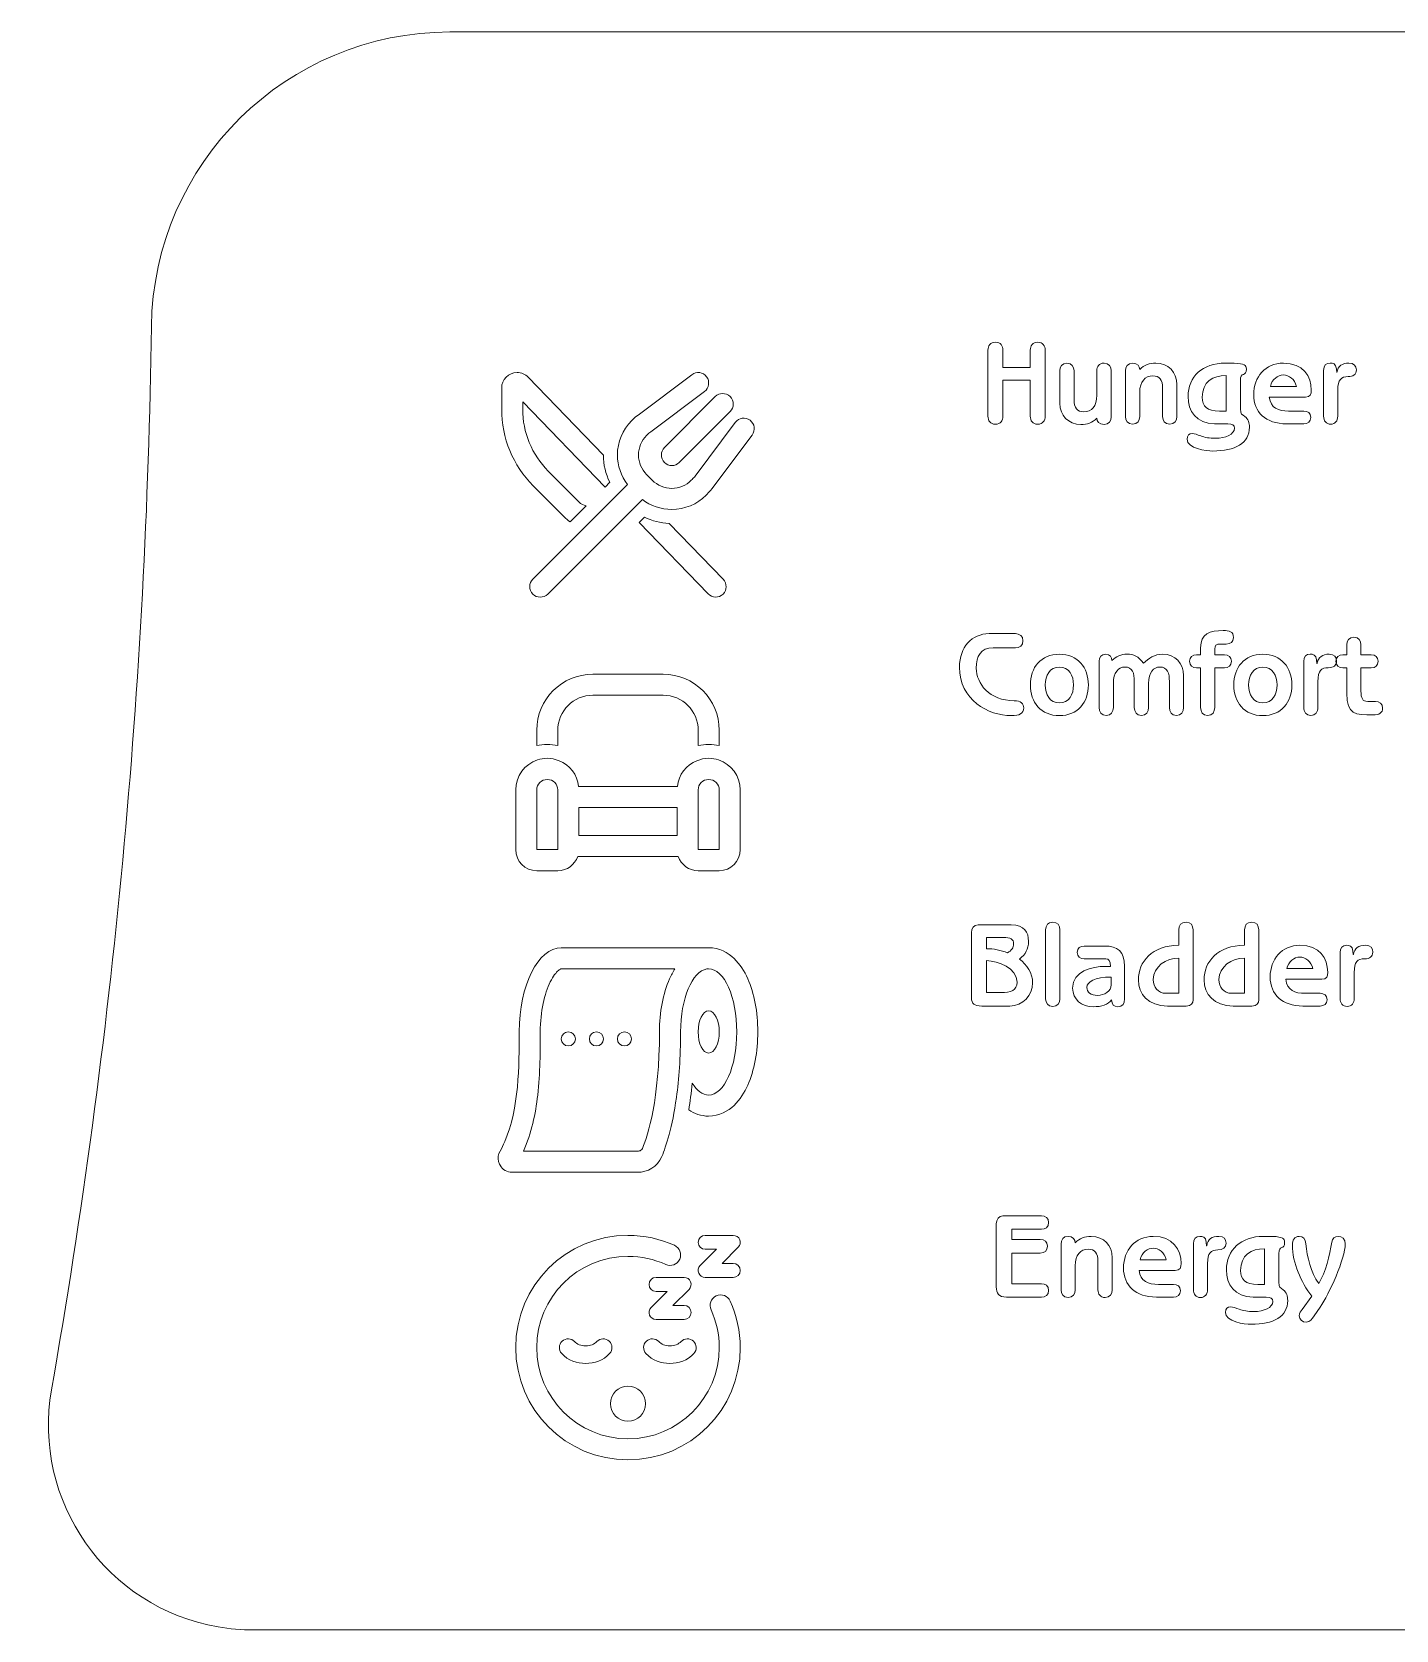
# Model space of a CAD drawing. Header units: millimetres. Extents: x 809 to 1110, y -215 to -60.
# Drawn here: x 809 to 941.9, y -215.5 to -59.7 of the extents above; entities that cross this region are included whole.
import ezdxf

# ---------------------------------------------------------------- set-up
doc = ezdxf.new("R2010")
doc.units = ezdxf.units.MM
doc.header["$MEASUREMENT"] = 0
doc.layers.add('Layer 1', color=7, linetype='Continuous', lineweight=0)

# ---------------------------------------------------------------- blocks, each defined once
blk = doc.blocks.new('Block_1')
at = {"layer": 'Layer 1', "color": 7, "lineweight": 9}
for points, knots in [([(922.85, -121.71), (922.85, -121.71), (922.46, -121.71), (922.46, -121.71), (922.08, -121.71), (921.78, -121.51), (921.78, -121.08), (921.78, -120.66), (922.08, -120.46), (922.46, -120.46), (922.46, -120.46), (922.85, -120.46), (922.85, -120.46), (922.85, -120.46), (922.85, -119.76), (922.85, -119.76), (922.85, -118.37), (923.76, -118.09), (925.06, -118.09), (925.62, -118.09), (926.06, -118.18), (926.06, -118.75), (926.06, -119.2), (925.75, -119.4), (925.36, -119.4), (925.36, -119.4), (924.8, -119.4), (924.8, -119.4), (924.36, -119.4), (924.23, -119.54), (924.23, -119.88), (924.23, -119.88), (924.23, -120.46), (924.23, -120.46), (924.23, -120.46), (925.18, -120.46), (925.18, -120.46), (925.55, -120.46), (925.85, -120.66), (925.85, -121.08), (925.85, -121.51), (925.55, -121.71), (925.18, -121.71), (925.18, -121.71), (924.23, -121.71), (924.23, -121.71), (924.23, -121.71), (924.23, -125.6), (924.23, -125.6), (924.23, -126.01), (924.01, -126.35), (923.54, -126.35), (923.07, -126.35), (922.85, -126.01), (922.85, -125.6), (922.85, -125.6), (922.85, -121.71), (922.85, -121.71)], [0, 0, 0, 0, 1, 1, 1, 2, 2, 2, 3, 3, 3, 4, 4, 4, 5, 5, 5, 6, 6, 6, 7, 7, 7, 8, 8, 8, 9, 9, 9, 10, 10, 10, 11, 11, 11, 12, 12, 12, 13, 13, 13, 14, 14, 14, 15, 15, 15, 16, 16, 16, 17, 17, 17, 18, 18, 18, 19, 19, 19, 19]), ([(902.65, -119.77), (901.41, -119.77), (900.99, -120.57), (900.99, -121.75), (900.99, -123.23), (902.26, -124.93), (904.69, -124.93), (905.35, -124.93), (905.62, -125.23), (905.62, -125.62), (905.62, -126.17), (905.2, -126.38), (904.4, -126.38), (902.15, -126.38), (899.35, -124.86), (899.35, -121.66), (899.35, -119.68), (900.58, -118.39), (902.24, -118.39), (902.24, -118.39), (904.8, -118.39), (904.8, -118.39), (905.21, -118.39), (905.54, -118.61), (905.54, -119.08), (905.54, -119.55), (905.21, -119.77), (904.8, -119.77), (904.8, -119.77), (902.65, -119.77), (902.65, -119.77)], [0, 0, 0, 0, 1, 1, 1, 2, 2, 2, 3, 3, 3, 4, 4, 4, 5, 5, 5, 6, 6, 6, 7, 7, 7, 8, 8, 8, 9, 9, 9, 10, 10, 10, 10]), ([(938.48, -121.71), (938.48, -121.71), (938.48, -123.99), (938.48, -123.99), (938.48, -124.68), (938.62, -125), (939.15, -125), (939.15, -125), (939.89, -125), (939.89, -125), (940.28, -125), (940.59, -125.21), (940.59, -125.65), (940.59, -126.1), (940.28, -126.31), (939.66, -126.31), (937.91, -126.31), (937.1, -126.31), (937.1, -124.19), (937.1, -124.19), (937.1, -121.71), (937.1, -121.71), (937.1, -121.71), (936.71, -121.71), (936.71, -121.71), (936.33, -121.71), (936.03, -121.51), (936.03, -121.08), (936.03, -120.66), (936.33, -120.46), (936.71, -120.46), (936.71, -120.46), (937.1, -120.46), (937.1, -120.46), (937.1, -120.46), (937.1, -119.48), (937.1, -119.48), (937.1, -119.07), (937.32, -118.74), (937.79, -118.74), (938.26, -118.74), (938.48, -119.07), (938.48, -119.48), (938.48, -119.48), (938.48, -120.46), (938.48, -120.46), (938.48, -120.46), (939.49, -120.46), (939.49, -120.46), (939.86, -120.46), (940.16, -120.66), (940.16, -121.08), (940.16, -121.51), (939.86, -121.71), (939.49, -121.71), (939.49, -121.71), (938.48, -121.71), (938.48, -121.71)], [0, 0, 0, 0, 1, 1, 1, 2, 2, 2, 3, 3, 3, 4, 4, 4, 5, 5, 5, 6, 6, 6, 7, 7, 7, 8, 8, 8, 9, 9, 9, 10, 10, 10, 11, 11, 11, 12, 12, 12, 13, 13, 13, 14, 14, 14, 15, 15, 15, 16, 16, 16, 17, 17, 17, 18, 18, 18, 19, 19, 19, 19]), ([(909.09, -126.38), (907.29, -126.38), (906.26, -125.07), (906.26, -123.39), (906.26, -121.71), (907.29, -120.39), (909.09, -120.39), (910.89, -120.39), (911.92, -121.71), (911.92, -123.39), (911.92, -125.07), (910.89, -126.38), (909.09, -126.38)], [0, 0, 0, 0, 1, 1, 1, 2, 2, 2, 3, 3, 3, 4, 4, 4, 4]), ([(912.97, -121.06), (912.97, -120.69), (913.17, -120.39), (913.59, -120.39), (914.02, -120.39), (914.21, -120.69), (914.21, -121.02), (914.62, -120.62), (915.11, -120.39), (915.68, -120.39), (916.34, -120.39), (916.76, -120.6), (917.29, -121.26), (917.78, -120.8), (918.38, -120.39), (919.14, -120.39), (920.38, -120.39), (921.19, -121.29), (921.19, -122.47), (921.19, -122.47), (921.19, -125.6), (921.19, -125.6), (921.19, -126.01), (920.97, -126.35), (920.5, -126.35), (920.03, -126.35), (919.81, -126.01), (919.81, -125.6), (919.81, -125.6), (919.81, -123.04), (919.81, -123.04), (919.81, -122.25), (919.65, -121.64), (918.88, -121.64), (918.27, -121.64), (917.77, -122.17), (917.77, -123.25), (917.77, -123.25), (917.77, -125.6), (917.77, -125.6), (917.77, -126.01), (917.55, -126.35), (917.08, -126.35), (916.61, -126.35), (916.39, -126.01), (916.39, -125.6), (916.39, -125.6), (916.39, -123.04), (916.39, -123.04), (916.39, -122.25), (916.23, -121.64), (915.46, -121.64), (914.85, -121.64), (914.35, -122.17), (914.35, -123.25), (914.35, -123.25), (914.35, -125.6), (914.35, -125.6), (914.35, -126.01), (914.13, -126.35), (913.66, -126.35), (913.19, -126.35), (912.97, -126.01), (912.97, -125.6), (912.97, -125.6), (912.97, -121.06), (912.97, -121.06)], [0, 0, 0, 0, 1, 1, 1, 2, 2, 2, 3, 3, 3, 4, 4, 4, 5, 5, 5, 6, 6, 6, 7, 7, 7, 8, 8, 8, 9, 9, 9, 10, 10, 10, 11, 11, 11, 12, 12, 12, 13, 13, 13, 14, 14, 14, 15, 15, 15, 16, 16, 16, 17, 17, 17, 18, 18, 18, 19, 19, 19, 20, 20, 20, 21, 21, 21, 22, 22, 22, 22]), ([(928.91, -126.38), (927.12, -126.38), (926.08, -125.07), (926.08, -123.39), (926.08, -121.71), (927.12, -120.39), (928.91, -120.39), (930.71, -120.39), (931.75, -121.71), (931.75, -123.39), (931.75, -125.07), (930.71, -126.38), (928.91, -126.38)], [0, 0, 0, 0, 1, 1, 1, 2, 2, 2, 3, 3, 3, 4, 4, 4, 4]), ([(932.91, -121.1), (932.91, -120.62), (933.14, -120.39), (933.54, -120.39), (933.8, -120.39), (934.12, -120.43), (934.16, -120.95), (934.16, -120.95), (934.19, -121.3), (934.19, -121.3), (934.19, -121.3), (934.21, -121.3), (934.21, -121.3), (934.3, -120.67), (934.74, -120.39), (935.38, -120.39), (935.89, -120.39), (936.1, -120.67), (936.1, -121.06), (936.1, -121.5), (935.8, -121.71), (935.3, -121.71), (934.62, -121.71), (934.29, -121.98), (934.29, -123.04), (934.29, -123.04), (934.29, -125.56), (934.29, -125.56), (934.29, -126.01), (934.04, -126.35), (933.6, -126.35), (933.16, -126.35), (932.91, -126.01), (932.91, -125.56), (932.91, -125.56), (932.91, -121.1), (932.91, -121.1)], [0, 0, 0, 0, 1, 1, 1, 2, 2, 2, 3, 3, 3, 4, 4, 4, 5, 5, 5, 6, 6, 6, 7, 7, 7, 8, 8, 8, 9, 9, 9, 10, 10, 10, 11, 11, 11, 12, 12, 12, 12]), ([(909.09, -121.64), (908.15, -121.64), (907.71, -122.47), (907.71, -123.39), (907.71, -124.31), (908.15, -125.14), (909.09, -125.14), (910.03, -125.14), (910.47, -124.31), (910.47, -123.39), (910.47, -122.47), (910.03, -121.64), (909.09, -121.64)], [0, 0, 0, 0, 1, 1, 1, 2, 2, 2, 3, 3, 3, 4, 4, 4, 4]), ([(928.91, -121.64), (927.97, -121.64), (927.53, -122.47), (927.53, -123.39), (927.53, -124.31), (927.97, -125.14), (928.91, -125.14), (929.86, -125.14), (930.3, -124.31), (930.3, -123.39), (930.3, -122.47), (929.86, -121.64), (928.91, -121.64)], [0, 0, 0, 0, 1, 1, 1, 2, 2, 2, 3, 3, 3, 4, 4, 4, 4])]:
    blk.add_open_spline(points, degree=3, knots=knots, dxfattribs=at)
blk = doc.blocks.new('Block_2')
at = {"layer": 'Layer 1', "color": 7, "lineweight": 9}
for points, knots in [([(906.25, -92.44), (906.25, -92.44), (906.25, -90.77), (906.25, -90.77), (906.25, -90.33), (906.48, -89.99), (906.98, -89.99), (907.47, -89.99), (907.7, -90.33), (907.7, -90.77), (907.7, -90.77), (907.7, -97.19), (907.7, -97.19), (907.7, -97.63), (907.47, -97.98), (906.98, -97.98), (906.48, -97.98), (906.25, -97.63), (906.25, -97.19), (906.25, -97.19), (906.25, -93.68), (906.25, -93.68), (906.25, -93.68), (903.58, -93.68), (903.58, -93.68), (903.58, -93.68), (903.58, -97.19), (903.58, -97.19), (903.58, -97.63), (903.35, -97.98), (902.86, -97.98), (902.36, -97.98), (902.13, -97.63), (902.13, -97.19), (902.13, -97.19), (902.13, -90.77), (902.13, -90.77), (902.13, -90.33), (902.36, -89.99), (902.86, -89.99), (903.35, -89.99), (903.58, -90.33), (903.58, -90.77), (903.58, -90.77), (903.58, -92.44), (903.58, -92.44), (903.58, -92.44), (906.25, -92.44), (906.25, -92.44)], [0, 0, 0, 0, 1, 1, 1, 2, 2, 2, 3, 3, 3, 4, 4, 4, 5, 5, 5, 6, 6, 6, 7, 7, 7, 8, 8, 8, 9, 9, 9, 10, 10, 10, 11, 11, 11, 12, 12, 12, 13, 13, 13, 14, 14, 14, 15, 15, 15, 16, 16, 16, 16]), ([(914.13, -97.26), (914.13, -97.68), (913.91, -98.01), (913.44, -98.01), (912.96, -98.01), (912.74, -97.68), (912.74, -97.39), (912.28, -97.83), (911.82, -98.01), (911.19, -98.01), (909.95, -98.01), (909.14, -97.11), (909.14, -95.94), (909.14, -95.94), (909.14, -92.77), (909.14, -92.77), (909.14, -92.36), (909.36, -92.02), (909.83, -92.02), (910.3, -92.02), (910.52, -92.36), (910.52, -92.77), (910.52, -92.77), (910.52, -95.57), (910.52, -95.57), (910.52, -96.38), (910.83, -96.77), (911.46, -96.77), (912.24, -96.77), (912.74, -96.23), (912.74, -95.16), (912.74, -95.16), (912.74, -92.77), (912.74, -92.77), (912.74, -92.36), (912.96, -92.02), (913.44, -92.02), (913.91, -92.02), (914.13, -92.36), (914.13, -92.77), (914.13, -92.77), (914.13, -97.26), (914.13, -97.26)], [0, 0, 0, 0, 1, 1, 1, 2, 2, 2, 3, 3, 3, 4, 4, 4, 5, 5, 5, 6, 6, 6, 7, 7, 7, 8, 8, 8, 9, 9, 9, 10, 10, 10, 11, 11, 11, 12, 12, 12, 13, 13, 13, 14, 14, 14, 14]), ([(915.54, -92.77), (915.54, -92.36), (915.76, -92.02), (916.23, -92.02), (916.71, -92.02), (916.92, -92.36), (916.92, -92.65), (917.38, -92.21), (917.85, -92.02), (918.48, -92.02), (919.72, -92.02), (920.53, -92.92), (920.53, -94.1), (920.53, -94.1), (920.53, -97.23), (920.53, -97.23), (920.53, -97.64), (920.31, -97.98), (919.84, -97.98), (919.36, -97.98), (919.15, -97.64), (919.15, -97.23), (919.15, -97.23), (919.15, -94.46), (919.15, -94.46), (919.15, -93.66), (918.84, -93.27), (918.21, -93.27), (917.43, -93.27), (916.92, -93.81), (916.92, -94.88), (916.92, -94.88), (916.92, -97.23), (916.92, -97.23), (916.92, -97.64), (916.71, -97.98), (916.23, -97.98), (915.76, -97.98), (915.54, -97.64), (915.54, -97.23), (915.54, -97.23), (915.54, -92.77), (915.54, -92.77)], [0, 0, 0, 0, 1, 1, 1, 2, 2, 2, 3, 3, 3, 4, 4, 4, 5, 5, 5, 6, 6, 6, 7, 7, 7, 8, 8, 8, 9, 9, 9, 10, 10, 10, 11, 11, 11, 12, 12, 12, 13, 13, 13, 14, 14, 14, 14]), ([(924.22, -97.94), (922.42, -97.94), (921.63, -96.65), (921.63, -95.29), (921.63, -93.32), (923.08, -92.02), (925.24, -92.02), (925.24, -92.02), (926.13, -92.02), (926.13, -92.02), (927.15, -92.08), (927.31, -92.21), (927.31, -92.6), (927.31, -93.35), (926.73, -92.86), (926.73, -93.7), (926.73, -93.7), (926.73, -96.49), (926.73, -96.49), (926.73, -97.04), (926.91, -97.01), (927.17, -97.22), (927.48, -97.46), (927.61, -97.88), (927.61, -98.26), (927.61, -99.84), (926.21, -100.59), (924.04, -100.59), (923.41, -100.59), (921.53, -100.35), (921.53, -99.43), (921.53, -99.07), (921.77, -98.89), (922.05, -98.89), (922.31, -98.89), (922.53, -99), (922.86, -99.12), (923.28, -99.27), (923.69, -99.35), (924.32, -99.35), (925.27, -99.35), (926.16, -98.95), (926.16, -98.37), (926.16, -98.06), (925.93, -97.94), (925.51, -97.94), (925.51, -97.94), (924.22, -97.94), (924.22, -97.94)], [0, 0, 0, 0, 1, 1, 1, 2, 2, 2, 3, 3, 3, 4, 4, 4, 5, 5, 5, 6, 6, 6, 7, 7, 7, 8, 8, 8, 9, 9, 9, 10, 10, 10, 11, 11, 11, 12, 12, 12, 13, 13, 13, 14, 14, 14, 15, 15, 15, 16, 16, 16, 16]), ([(925.35, -93.22), (924.03, -93.22), (923.01, -93.87), (923.01, -95.34), (923.01, -96.25), (923.49, -96.7), (924.7, -96.7), (924.7, -96.7), (925.35, -96.7), (925.35, -96.7), (925.35, -96.7), (925.35, -93.22), (925.35, -93.22)], [0, 0, 0, 0, 1, 1, 1, 2, 2, 2, 3, 3, 3, 4, 4, 4, 4]), ([(931.23, -97.94), (929.19, -97.94), (928.03, -96.81), (928.03, -95.1), (928.03, -93.37), (929.16, -92.02), (930.92, -92.02), (932.85, -92.02), (933.64, -93.3), (933.64, -94.65), (933.64, -95.04), (933.56, -95.33), (933.08, -95.33), (933.08, -95.33), (929.55, -95.33), (929.55, -95.33), (929.65, -96.41), (930.46, -96.7), (931.43, -96.7), (931.43, -96.7), (932.92, -96.7), (932.92, -96.7), (933.28, -96.7), (933.58, -96.89), (933.58, -97.32), (933.58, -97.75), (933.28, -97.94), (932.92, -97.94), (932.92, -97.94), (931.23, -97.94), (931.23, -97.94)], [0, 0, 0, 0, 1, 1, 1, 2, 2, 2, 3, 3, 3, 4, 4, 4, 5, 5, 5, 6, 6, 6, 7, 7, 7, 8, 8, 8, 9, 9, 9, 10, 10, 10, 10]), ([(932.19, -94.29), (932.04, -93.6), (931.46, -93.18), (930.92, -93.18), (930.38, -93.18), (929.81, -93.6), (929.65, -94.29), (929.65, -94.29), (932.19, -94.29), (932.19, -94.29)], [0, 0, 0, 0, 1, 1, 1, 2, 2, 2, 3, 3, 3, 3]), ([(934.84, -92.73), (934.84, -92.25), (935.07, -92.02), (935.47, -92.02), (935.72, -92.02), (936.05, -92.06), (936.09, -92.58), (936.09, -92.58), (936.12, -92.93), (936.12, -92.93), (936.12, -92.93), (936.14, -92.93), (936.14, -92.93), (936.23, -92.3), (936.67, -92.02), (937.31, -92.02), (937.82, -92.02), (938.03, -92.3), (938.03, -92.69), (938.03, -93.13), (937.73, -93.34), (937.23, -93.34), (936.55, -93.34), (936.22, -93.61), (936.22, -94.67), (936.22, -94.67), (936.22, -97.19), (936.22, -97.19), (936.22, -97.64), (935.97, -97.98), (935.53, -97.98), (935.09, -97.98), (934.84, -97.64), (934.84, -97.19), (934.84, -97.19), (934.84, -92.73), (934.84, -92.73)], [0, 0, 0, 0, 1, 1, 1, 2, 2, 2, 3, 3, 3, 4, 4, 4, 5, 5, 5, 6, 6, 6, 7, 7, 7, 8, 8, 8, 9, 9, 9, 10, 10, 10, 11, 11, 11, 12, 12, 12, 12])]:
    blk.add_open_spline(points, degree=3, knots=knots, dxfattribs=at)
blk = doc.blocks.new('Block_3')
at = {"layer": 'Layer 1', "color": 7, "lineweight": 9}
for points, knots in [([(904.39, -146.76), (905.7, -146.76), (906.08, -147.52), (906.08, -148.36), (906.08, -149.14), (905.8, -149.63), (905.2, -150.1), (905.92, -150.64), (906.48, -151.49), (906.48, -152.41), (906.48, -153.64), (905.54, -154.68), (904.25, -154.68), (904.25, -154.68), (901.53, -154.68), (901.53, -154.68), (900.77, -154.68), (900.53, -154.45), (900.53, -153.9), (900.53, -153.9), (900.53, -147.54), (900.53, -147.54), (900.53, -147.11), (900.77, -146.76), (901.16, -146.76), (901.16, -146.76), (904.39, -146.76), (904.39, -146.76)], [0, 0, 0, 0, 1, 1, 1, 2, 2, 2, 3, 3, 3, 4, 4, 4, 5, 5, 5, 6, 6, 6, 7, 7, 7, 8, 8, 8, 9, 9, 9, 9]), ([(909.13, -153.97), (909.13, -154.38), (908.91, -154.72), (908.44, -154.72), (907.97, -154.72), (907.75, -154.38), (907.75, -153.97), (907.75, -153.97), (907.75, -147.24), (907.75, -147.24), (907.75, -146.83), (907.97, -146.5), (908.44, -146.5), (908.91, -146.5), (909.13, -146.83), (909.13, -147.24), (909.13, -147.24), (909.13, -153.97), (909.13, -153.97)], [0, 0, 0, 0, 1, 1, 1, 2, 2, 2, 3, 3, 3, 4, 4, 4, 5, 5, 5, 6, 6, 6, 6]), ([(922.12, -154.07), (922.12, -154.43), (921.97, -154.68), (921.43, -154.68), (921.43, -154.68), (919.64, -154.68), (919.64, -154.68), (917.73, -154.68), (916.79, -153.51), (916.79, -152.13), (916.79, -150.4), (918.09, -148.76), (920.73, -148.76), (920.73, -148.76), (920.73, -147.24), (920.73, -147.24), (920.73, -146.83), (920.95, -146.5), (921.43, -146.5), (921.9, -146.5), (922.12, -146.83), (922.12, -147.24), (922.12, -147.24), (922.12, -154.07), (922.12, -154.07)], [0, 0, 0, 0, 1, 1, 1, 2, 2, 2, 3, 3, 3, 4, 4, 4, 5, 5, 5, 6, 6, 6, 7, 7, 7, 8, 8, 8, 8]), ([(928.52, -154.07), (928.52, -154.43), (928.37, -154.68), (927.83, -154.68), (927.83, -154.68), (926.04, -154.68), (926.04, -154.68), (924.13, -154.68), (923.19, -153.51), (923.19, -152.13), (923.19, -150.4), (924.49, -148.76), (927.14, -148.76), (927.14, -148.76), (927.14, -147.24), (927.14, -147.24), (927.14, -146.83), (927.35, -146.5), (927.83, -146.5), (928.3, -146.5), (928.52, -146.83), (928.52, -147.24), (928.52, -147.24), (928.52, -154.07), (928.52, -154.07)], [0, 0, 0, 0, 1, 1, 1, 2, 2, 2, 3, 3, 3, 4, 4, 4, 5, 5, 5, 6, 6, 6, 7, 7, 7, 8, 8, 8, 8]), ([(901.98, -149.09), (902.63, -149.09), (903.44, -149.25), (904.04, -149.5), (904.41, -149.27), (904.63, -148.99), (904.63, -148.61), (904.63, -148.19), (904.36, -148), (903.6, -148), (903.6, -148), (901.98, -148), (901.98, -148), (901.98, -148), (901.98, -149.09), (901.98, -149.09)], [0, 0, 0, 0, 1, 1, 1, 2, 2, 2, 3, 3, 3, 4, 4, 4, 5, 5, 5, 5]), ([(915.45, -153.99), (915.45, -154.46), (915.28, -154.75), (914.77, -154.75), (914.39, -154.75), (914.22, -154.52), (914.18, -154.08), (913.82, -154.54), (913.19, -154.75), (912.4, -154.75), (911.24, -154.75), (910.38, -154.04), (910.38, -152.93), (910.38, -151.27), (912.24, -150.82), (913.59, -150.82), (913.59, -150.82), (914.07, -150.82), (914.07, -150.82), (914.07, -150.24), (913.92, -150.08), (913.61, -150.08), (913.61, -150.08), (911.5, -150.08), (911.5, -150.08), (911.12, -150.08), (910.82, -149.88), (910.82, -149.45), (910.82, -149.03), (911.12, -148.83), (911.5, -148.83), (911.5, -148.83), (913.52, -148.83), (913.52, -148.83), (914.74, -148.83), (915.45, -149.37), (915.45, -150.79), (915.45, -150.79), (915.45, -153.99), (915.45, -153.99)], [0, 0, 0, 0, 1, 1, 1, 2, 2, 2, 3, 3, 3, 4, 4, 4, 5, 5, 5, 6, 6, 6, 7, 7, 7, 8, 8, 8, 9, 9, 9, 10, 10, 10, 11, 11, 11, 12, 12, 12, 13, 13, 13, 13]), ([(932.83, -154.68), (930.79, -154.68), (929.63, -153.55), (929.63, -151.84), (929.63, -150.11), (930.76, -148.76), (932.52, -148.76), (934.45, -148.76), (935.24, -150.04), (935.24, -151.39), (935.24, -151.78), (935.16, -152.07), (934.68, -152.07), (934.68, -152.07), (931.15, -152.07), (931.15, -152.07), (931.25, -153.15), (932.06, -153.44), (933.03, -153.44), (933.03, -153.44), (934.52, -153.44), (934.52, -153.44), (934.88, -153.44), (935.18, -153.63), (935.18, -154.06), (935.18, -154.49), (934.88, -154.68), (934.52, -154.68), (934.52, -154.68), (932.83, -154.68), (932.83, -154.68)], [0, 0, 0, 0, 1, 1, 1, 2, 2, 2, 3, 3, 3, 4, 4, 4, 5, 5, 5, 6, 6, 6, 7, 7, 7, 8, 8, 8, 9, 9, 9, 10, 10, 10, 10]), ([(936.44, -149.47), (936.44, -148.99), (936.67, -148.76), (937.07, -148.76), (937.32, -148.76), (937.65, -148.8), (937.69, -149.32), (937.69, -149.32), (937.72, -149.67), (937.72, -149.67), (937.72, -149.67), (937.74, -149.67), (937.74, -149.67), (937.83, -149.04), (938.27, -148.76), (938.91, -148.76), (939.42, -148.76), (939.63, -149.04), (939.63, -149.43), (939.63, -149.87), (939.33, -150.08), (938.83, -150.08), (938.15, -150.08), (937.82, -150.35), (937.82, -151.41), (937.82, -151.41), (937.82, -153.93), (937.82, -153.93), (937.82, -154.38), (937.57, -154.72), (937.13, -154.72), (936.69, -154.72), (936.44, -154.38), (936.44, -153.93), (936.44, -153.93), (936.44, -149.47), (936.44, -149.47)], [0, 0, 0, 0, 1, 1, 1, 2, 2, 2, 3, 3, 3, 4, 4, 4, 5, 5, 5, 6, 6, 6, 7, 7, 7, 8, 8, 8, 9, 9, 9, 10, 10, 10, 11, 11, 11, 12, 12, 12, 12]), ([(901.98, -153.37), (901.98, -153.37), (903.4, -153.37), (903.4, -153.37), (904.36, -153.37), (904.96, -153.14), (904.96, -152.37), (904.96, -150.96), (903.14, -150.33), (901.98, -150.24), (901.98, -150.24), (901.98, -153.37), (901.98, -153.37)], [0, 0, 0, 0, 1, 1, 1, 2, 2, 2, 3, 3, 3, 4, 4, 4, 4]), ([(920.73, -150.01), (919.49, -150.01), (918.24, -150.84), (918.24, -152.11), (918.24, -152.84), (918.7, -153.44), (919.48, -153.44), (919.48, -153.44), (920.73, -153.44), (920.73, -153.44), (920.73, -153.44), (920.73, -150.01), (920.73, -150.01)], [0, 0, 0, 0, 1, 1, 1, 2, 2, 2, 3, 3, 3, 4, 4, 4, 4]), ([(927.14, -150.01), (925.89, -150.01), (924.64, -150.84), (924.64, -152.11), (924.64, -152.84), (925.1, -153.44), (925.88, -153.44), (925.88, -153.44), (927.14, -153.44), (927.14, -153.44), (927.14, -153.44), (927.14, -150.01), (927.14, -150.01)], [0, 0, 0, 0, 1, 1, 1, 2, 2, 2, 3, 3, 3, 4, 4, 4, 4]), ([(933.79, -151.03), (933.64, -150.34), (933.06, -149.91), (932.52, -149.91), (931.98, -149.91), (931.41, -150.34), (931.25, -151.03), (931.25, -151.03), (933.79, -151.03), (933.79, -151.03)], [0, 0, 0, 0, 1, 1, 1, 2, 2, 2, 3, 3, 3, 3]), ([(914.14, -151.86), (912.54, -151.86), (911.77, -152.32), (911.77, -152.86), (911.77, -153.33), (912.13, -153.64), (912.83, -153.64), (913.47, -153.64), (914.14, -153.25), (914.14, -152.6), (914.14, -152.6), (914.14, -151.86), (914.14, -151.86)], [0, 0, 0, 0, 1, 1, 1, 2, 2, 2, 3, 3, 3, 4, 4, 4, 4])]:
    blk.add_open_spline(points, degree=3, knots=knots, dxfattribs=at)
blk = doc.blocks.new('Block_4')
at = {"layer": 'Layer 1', "color": 7, "lineweight": 9}
for points, knots in [([(904.46, -177.43), (904.46, -177.43), (907.22, -177.43), (907.22, -177.43), (907.62, -177.43), (907.93, -177.64), (907.93, -178.09), (907.93, -178.54), (907.62, -178.75), (907.22, -178.75), (907.22, -178.75), (904.46, -178.75), (904.46, -178.75), (904.46, -178.75), (904.46, -181.74), (904.46, -181.74), (904.46, -181.74), (907.34, -181.74), (907.34, -181.74), (907.73, -181.74), (908.04, -181.95), (908.04, -182.39), (908.04, -182.84), (907.73, -183.05), (907.34, -183.05), (907.34, -183.05), (903.94, -183.05), (903.94, -183.05), (903.18, -183.05), (902.94, -182.66), (902.94, -182.06), (902.94, -182.06), (902.94, -175.91), (902.94, -175.91), (902.94, -175.48), (903.18, -175.13), (903.58, -175.13), (903.58, -175.13), (907.34, -175.13), (907.34, -175.13), (907.73, -175.13), (908.04, -175.34), (908.04, -175.79), (908.04, -176.24), (907.73, -176.44), (907.34, -176.44), (907.34, -176.44), (904.46, -176.44), (904.46, -176.44), (904.46, -176.44), (904.46, -177.43), (904.46, -177.43)], [0, 0, 0, 0, 1, 1, 1, 2, 2, 2, 3, 3, 3, 4, 4, 4, 5, 5, 5, 6, 6, 6, 7, 7, 7, 8, 8, 8, 9, 9, 9, 10, 10, 10, 11, 11, 11, 12, 12, 12, 13, 13, 13, 14, 14, 14, 15, 15, 15, 16, 16, 16, 17, 17, 17, 17]), ([(909.25, -177.88), (909.25, -177.47), (909.47, -177.13), (909.94, -177.13), (910.41, -177.13), (910.63, -177.47), (910.63, -177.76), (911.09, -177.32), (911.55, -177.13), (912.19, -177.13), (913.43, -177.13), (914.24, -178.03), (914.24, -179.21), (914.24, -179.21), (914.24, -182.34), (914.24, -182.34), (914.24, -182.75), (914.02, -183.09), (913.55, -183.09), (913.07, -183.09), (912.85, -182.75), (912.85, -182.34), (912.85, -182.34), (912.85, -179.57), (912.85, -179.57), (912.85, -178.77), (912.54, -178.38), (911.92, -178.38), (911.14, -178.38), (910.63, -178.92), (910.63, -179.99), (910.63, -179.99), (910.63, -182.34), (910.63, -182.34), (910.63, -182.75), (910.41, -183.09), (909.94, -183.09), (909.47, -183.09), (909.25, -182.75), (909.25, -182.34), (909.25, -182.34), (909.25, -177.88), (909.25, -177.88)], [0, 0, 0, 0, 1, 1, 1, 2, 2, 2, 3, 3, 3, 4, 4, 4, 5, 5, 5, 6, 6, 6, 7, 7, 7, 8, 8, 8, 9, 9, 9, 10, 10, 10, 11, 11, 11, 12, 12, 12, 13, 13, 13, 14, 14, 14, 14]), ([(918.54, -183.05), (916.49, -183.05), (915.34, -181.92), (915.34, -180.21), (915.34, -178.48), (916.47, -177.13), (918.23, -177.13), (920.15, -177.13), (920.95, -178.41), (920.95, -179.76), (920.95, -180.15), (920.87, -180.44), (920.38, -180.44), (920.38, -180.44), (916.86, -180.44), (916.86, -180.44), (916.95, -181.52), (917.77, -181.81), (918.74, -181.81), (918.74, -181.81), (920.22, -181.81), (920.22, -181.81), (920.59, -181.81), (920.89, -182), (920.89, -182.43), (920.89, -182.86), (920.59, -183.05), (920.22, -183.05), (920.22, -183.05), (918.54, -183.05), (918.54, -183.05)], [0, 0, 0, 0, 1, 1, 1, 2, 2, 2, 3, 3, 3, 4, 4, 4, 5, 5, 5, 6, 6, 6, 7, 7, 7, 8, 8, 8, 9, 9, 9, 10, 10, 10, 10]), ([(922.15, -177.84), (922.15, -177.36), (922.38, -177.13), (922.78, -177.13), (923.03, -177.13), (923.35, -177.17), (923.4, -177.69), (923.4, -177.69), (923.42, -178.04), (923.42, -178.04), (923.42, -178.04), (923.45, -178.04), (923.45, -178.04), (923.54, -177.41), (923.98, -177.13), (924.62, -177.13), (925.13, -177.13), (925.33, -177.41), (925.33, -177.8), (925.33, -178.24), (925.03, -178.45), (924.54, -178.45), (923.86, -178.45), (923.53, -178.72), (923.53, -179.78), (923.53, -179.78), (923.53, -182.3), (923.53, -182.3), (923.53, -182.75), (923.27, -183.09), (922.84, -183.09), (922.4, -183.09), (922.15, -182.75), (922.15, -182.3), (922.15, -182.3), (922.15, -177.84), (922.15, -177.84)], [0, 0, 0, 0, 1, 1, 1, 2, 2, 2, 3, 3, 3, 4, 4, 4, 5, 5, 5, 6, 6, 6, 7, 7, 7, 8, 8, 8, 9, 9, 9, 10, 10, 10, 11, 11, 11, 12, 12, 12, 12]), ([(927.96, -183.05), (926.15, -183.05), (925.37, -181.76), (925.37, -180.4), (925.37, -178.43), (926.82, -177.13), (928.97, -177.13), (928.97, -177.13), (929.87, -177.13), (929.87, -177.13), (930.88, -177.19), (931.04, -177.32), (931.04, -177.71), (931.04, -178.46), (930.47, -177.97), (930.47, -178.81), (930.47, -178.81), (930.47, -181.6), (930.47, -181.6), (930.47, -182.15), (930.64, -182.12), (930.91, -182.33), (931.22, -182.57), (931.34, -182.99), (931.34, -183.37), (931.34, -184.95), (929.95, -185.7), (927.77, -185.7), (927.14, -185.7), (925.27, -185.46), (925.27, -184.54), (925.27, -184.18), (925.51, -184), (925.78, -184), (926.05, -184), (926.27, -184.11), (926.6, -184.23), (927.02, -184.38), (927.43, -184.46), (928.05, -184.46), (929.01, -184.46), (929.89, -184.06), (929.89, -183.48), (929.89, -183.17), (929.66, -183.05), (929.25, -183.05), (929.25, -183.05), (927.96, -183.05), (927.96, -183.05)], [0, 0, 0, 0, 1, 1, 1, 2, 2, 2, 3, 3, 3, 4, 4, 4, 5, 5, 5, 6, 6, 6, 7, 7, 7, 8, 8, 8, 9, 9, 9, 10, 10, 10, 11, 11, 11, 12, 12, 12, 13, 13, 13, 14, 14, 14, 15, 15, 15, 16, 16, 16, 16]), ([(933.69, -182.97), (932.63, -181.55), (931.8, -179.76), (931.8, -177.96), (931.8, -177.48), (932, -177.13), (932.46, -177.13), (932.83, -177.13), (933.08, -177.35), (933.12, -177.84), (933.22, -179.16), (933.6, -180.62), (934.36, -181.73), (935.05, -180.58), (935.44, -179), (935.63, -177.69), (935.67, -177.35), (935.94, -177.13), (936.28, -177.13), (936.63, -177.13), (936.95, -177.38), (936.95, -177.87), (936.95, -179.26), (935.38, -182.76), (934.51, -184.03), (934.51, -184.03), (933.92, -184.88), (933.92, -184.88), (933.73, -185.17), (933.52, -185.49), (933.13, -185.49), (932.75, -185.49), (932.47, -185.22), (932.47, -184.86), (932.47, -184.58), (932.61, -184.44), (932.75, -184.26), (932.75, -184.26), (933.69, -182.97), (933.69, -182.97)], [0, 0, 0, 0, 1, 1, 1, 2, 2, 2, 3, 3, 3, 4, 4, 4, 5, 5, 5, 6, 6, 6, 7, 7, 7, 8, 8, 8, 9, 9, 9, 10, 10, 10, 11, 11, 11, 12, 12, 12, 13, 13, 13, 13]), ([(919.5, -179.4), (919.35, -178.71), (918.77, -178.28), (918.23, -178.28), (917.69, -178.28), (917.11, -178.71), (916.95, -179.4), (916.95, -179.4), (919.5, -179.4), (919.5, -179.4)], [0, 0, 0, 0, 1, 1, 1, 2, 2, 2, 3, 3, 3, 3]), ([(929.09, -178.33), (927.76, -178.33), (926.75, -178.98), (926.75, -180.45), (926.75, -181.36), (927.22, -181.81), (928.43, -181.81), (928.43, -181.81), (929.09, -181.81), (929.09, -181.81), (929.09, -181.81), (929.09, -178.33), (929.09, -178.33)], [0, 0, 0, 0, 1, 1, 1, 2, 2, 2, 3, 3, 3, 4, 4, 4, 4])]:
    blk.add_open_spline(points, degree=3, knots=knots, dxfattribs=at)
blk = doc.blocks.new('Block_9')
at = {"layer": 'Layer 1', "color": 7, "lineweight": 9}
blk.add_open_spline([(849.7, -59.75), (833.78, -59.75), (820.82, -72.54), (820.6, -88.45), (820.13, -123.2), (816.87, -157.84), (810.87, -192.07), (808.96, -202.94), (816.23, -213.29), (827.1, -215.19), (828.23, -215.39), (829.39, -215.49), (830.55, -215.49), (830.55, -215.49), (1071.82, -215.49), (1071.82, -215.49), (1085.57, -215.49), (1097.33, -205.61), (1099.71, -192.07), (1105.71, -157.84), (1108.96, -123.2), (1109.44, -88.45), (1109.65, -72.81), (1097.15, -59.97), (1081.51, -59.75), (1081.38, -59.75), (1081.25, -59.75), (1081.12, -59.75), (1081.12, -59.75), (849.7, -59.75), (849.7, -59.75)], degree=3, knots=[0, 0, 0, 0, 1, 1, 1, 2, 2, 2, 3, 3, 3, 4, 4, 4, 5, 5, 5, 6, 6, 6, 7, 7, 7, 8, 8, 8, 9, 9, 9, 10, 10, 10, 10], dxfattribs=at)

msp = doc.modelspace()

# ---------------------------------------------------------------- linework, layer by layer
at = {"layer": 'Layer 1', "color": 7, "lineweight": 9}
for points, knots in [([(864.81, -104.11), (864.81, -104.11), (856.79, -95.8), (856.79, -95.8), (856.79, -95.8), (856.79, -96.51), (856.79, -96.51), (856.79, -98.77), (857.68, -100.94), (859.28, -102.54), (859.28, -102.54), (862.28, -105.56), (862.28, -105.56), (862.47, -105.76), (862.72, -105.88), (862.97, -105.93), (862.97, -105.93), (861.42, -107.49), (861.42, -107.49), (861.21, -107.35), (861.01, -107.19), (860.82, -107), (860.82, -107), (857.82, -103.99), (857.82, -103.99), (855.84, -102), (854.74, -99.31), (854.74, -96.51), (854.74, -96.51), (854.74, -94.45), (854.74, -94.45), (854.74, -93.62), (855.41, -92.94), (856.24, -92.94), (856.65, -92.94), (857.04, -93.11), (857.32, -93.4), (857.32, -93.4), (864.65, -100.99), (864.65, -100.99), (864.65, -101.92), (864.87, -102.82), (865.27, -103.64), (865.27, -103.64), (864.81, -104.1), (864.81, -104.1), (864.81, -104.1), (864.81, -104.11), (864.81, -104.11)], [0, 0, 0, 0, 1, 1, 1, 2, 2, 2, 3, 3, 3, 4, 4, 4, 5, 5, 5, 6, 6, 6, 7, 7, 7, 8, 8, 8, 9, 9, 9, 10, 10, 10, 11, 11, 11, 12, 12, 12, 13, 13, 13, 14, 14, 14, 15, 15, 15, 16, 16, 16, 16]), ([(874.71, -93.35), (875.05, -93.8), (874.95, -94.45), (874.5, -94.79), (874.5, -94.79), (869.26, -98.72), (869.26, -98.72), (869.15, -98.81), (869.04, -98.9), (868.94, -98.99), (868.94, -98.99), (868.86, -99.07), (868.86, -99.07), (868.36, -99.58), (868.07, -100.26), (868.07, -100.98), (868.07, -101.69), (868.36, -102.37), (868.86, -102.88), (868.86, -102.88), (869.14, -103.16), (869.14, -103.16), (869.14, -103.16), (869.14, -103.16), (869.14, -103.16), (869.14, -103.16), (869.14, -103.16), (869.14, -103.16), (869.14, -103.16), (869.42, -103.43), (869.42, -103.43), (869.92, -103.94), (870.61, -104.23), (871.32, -104.23), (872.04, -104.23), (872.72, -103.94), (873.22, -103.44), (873.22, -103.44), (873.3, -103.36), (873.3, -103.36), (873.4, -103.26), (873.5, -103.15), (873.58, -103.04), (873.58, -103.04), (877.51, -97.8), (877.51, -97.8), (877.85, -97.34), (878.49, -97.25), (878.95, -97.59), (879.4, -97.93), (879.49, -98.57), (879.15, -99.03), (879.15, -99.03), (875.22, -104.27), (875.22, -104.27), (875.08, -104.46), (874.92, -104.64), (874.75, -104.81), (874.75, -104.81), (874.67, -104.89), (874.67, -104.89), (873.78, -105.78), (872.58, -106.28), (871.32, -106.28), (870.27, -106.28), (869.27, -105.93), (868.45, -105.31), (868.45, -105.31), (859.23, -114.53), (859.23, -114.53), (858.82, -114.93), (858.17, -114.93), (857.78, -114.53), (857.38, -114.12), (857.37, -113.47), (857.78, -113.08), (857.78, -113.08), (867, -103.85), (867, -103.85), (866.37, -103.03), (866.02, -102.02), (866.02, -100.98), (866.02, -99.72), (866.52, -98.51), (867.41, -97.63), (867.41, -97.63), (867.49, -97.54), (867.49, -97.54), (867.66, -97.38), (867.84, -97.22), (868.03, -97.08), (868.03, -97.08), (873.27, -93.15), (873.27, -93.15), (873.73, -92.8), (874.37, -92.9), (874.71, -93.35), (874.71, -93.35), (874.71, -93.35), (874.71, -93.35)], [0, 0, 0, 0, 1, 1, 1, 2, 2, 2, 3, 3, 3, 4, 4, 4, 5, 5, 5, 6, 6, 6, 7, 7, 7, 8, 8, 8, 9, 9, 9, 10, 10, 10, 11, 11, 11, 12, 12, 12, 13, 13, 13, 14, 14, 14, 15, 15, 15, 16, 16, 16, 17, 17, 17, 18, 18, 18, 19, 19, 19, 20, 20, 20, 21, 21, 21, 22, 22, 22, 23, 23, 23, 24, 24, 24, 25, 25, 25, 26, 26, 26, 27, 27, 27, 28, 28, 28, 29, 29, 29, 30, 30, 30, 31, 31, 31, 32, 32, 32, 33, 33, 33, 33]), ([(877.01, -95.29), (877.41, -95.69), (877.41, -96.34), (877.01, -96.74), (877.01, -96.74), (872.05, -101.7), (872.05, -101.7), (871.65, -102.11), (871, -102.11), (870.6, -101.7), (870.2, -101.3), (870.2, -100.65), (870.6, -100.25), (870.6, -100.25), (875.55, -95.29), (875.55, -95.29), (875.95, -94.89), (876.6, -94.89), (877, -95.29), (877, -95.29), (877.01, -95.29), (877.01, -95.29)], [0, 0, 0, 0, 1, 1, 1, 2, 2, 2, 3, 3, 3, 4, 4, 4, 5, 5, 5, 6, 6, 6, 7, 7, 7, 7]), ([(871.07, -107.64), (871.07, -107.64), (876.33, -113.09), (876.33, -113.09), (876.72, -113.49), (876.71, -114.14), (876.31, -114.53), (875.9, -114.93), (875.25, -114.91), (874.86, -114.51), (874.86, -114.51), (868.13, -107.55), (868.13, -107.55), (868.13, -107.55), (868.65, -107.03), (868.65, -107.03), (869.4, -107.4), (870.22, -107.61), (871.07, -107.64)], [0, 0, 0, 0, 1, 1, 1, 2, 2, 2, 3, 3, 3, 4, 4, 4, 5, 5, 5, 6, 6, 6, 6]), ([(863.63, -124.39), (863.63, -124.39), (870.47, -124.39), (870.47, -124.39), (872.36, -124.39), (873.89, -125.92), (873.89, -127.81), (873.89, -127.81), (873.89, -129.3), (873.89, -129.3), (874.22, -129.22), (874.56, -129.18), (874.91, -129.18), (875.27, -129.18), (875.61, -129.22), (875.94, -129.3), (875.94, -129.3), (875.94, -127.81), (875.94, -127.81), (875.94, -124.79), (873.49, -122.34), (870.47, -122.34), (870.47, -122.34), (863.63, -122.34), (863.63, -122.34), (860.61, -122.34), (858.16, -124.79), (858.16, -127.81), (858.16, -127.81), (858.16, -129.3), (858.16, -129.3), (858.49, -129.22), (858.83, -129.18), (859.18, -129.18), (859.54, -129.18), (859.88, -129.22), (860.21, -129.3), (860.21, -129.3), (860.21, -127.81), (860.21, -127.81), (860.21, -125.92), (861.74, -124.39), (863.63, -124.39)], [0, 0, 0, 0, 1, 1, 1, 2, 2, 2, 3, 3, 3, 4, 4, 4, 5, 5, 5, 6, 6, 6, 7, 7, 7, 8, 8, 8, 9, 9, 9, 10, 10, 10, 11, 11, 11, 12, 12, 12, 13, 13, 13, 14, 14, 14, 14]), ([(875.87, -130.7), (875.57, -130.6), (875.25, -130.54), (874.91, -130.54), (874.51, -130.54), (874.12, -130.62), (873.77, -130.77), (872.74, -131.18), (871.98, -132.13), (871.86, -133.28), (871.86, -133.28), (862.24, -133.28), (862.24, -133.28), (862.12, -132.13), (861.36, -131.18), (860.33, -130.77), (859.97, -130.62), (859.59, -130.54), (859.18, -130.54), (858.85, -130.54), (858.53, -130.6), (858.22, -130.7), (856.99, -131.1), (856.11, -132.26), (856.11, -133.62), (856.11, -133.62), (856.11, -139.43), (856.11, -139.43), (856.11, -140.57), (857.02, -141.49), (858.16, -141.49), (858.16, -141.49), (860.21, -141.49), (860.21, -141.49), (861.1, -141.49), (861.86, -140.91), (862.15, -140.12), (862.15, -140.12), (871.95, -140.12), (871.95, -140.12), (872.23, -140.91), (872.99, -141.49), (873.89, -141.49), (873.89, -141.49), (875.94, -141.49), (875.94, -141.49), (877.07, -141.49), (877.99, -140.57), (877.99, -139.43), (877.99, -139.43), (877.99, -133.62), (877.99, -133.62), (877.99, -132.26), (877.11, -131.1), (875.87, -130.7)], [0, 0, 0, 0, 1, 1, 1, 2, 2, 2, 3, 3, 3, 4, 4, 4, 5, 5, 5, 6, 6, 6, 7, 7, 7, 8, 8, 8, 9, 9, 9, 10, 10, 10, 11, 11, 11, 12, 12, 12, 13, 13, 13, 14, 14, 14, 15, 15, 15, 16, 16, 16, 17, 17, 17, 18, 18, 18, 18]), ([(860.21, -138.07), (860.21, -138.07), (860.21, -139.43), (860.21, -139.43), (860.21, -139.43), (858.16, -139.43), (858.16, -139.43), (858.16, -139.43), (858.16, -133.62), (858.16, -133.62), (858.16, -133.05), (858.61, -132.6), (859.18, -132.6), (859.75, -132.6), (860.21, -133.05), (860.21, -133.62), (860.21, -133.62), (860.21, -135.33), (860.21, -135.33), (860.21, -135.33), (860.21, -138.07), (860.21, -138.07)], [0, 0, 0, 0, 1, 1, 1, 2, 2, 2, 3, 3, 3, 4, 4, 4, 5, 5, 5, 6, 6, 6, 7, 7, 7, 7]), ([(875.94, -133.62), (875.94, -133.62), (875.94, -139.43), (875.94, -139.43), (875.94, -139.43), (873.89, -139.43), (873.89, -139.43), (873.89, -139.43), (873.89, -133.62), (873.89, -133.62), (873.89, -133.05), (874.34, -132.6), (874.91, -132.6), (875.48, -132.6), (875.94, -133.05), (875.94, -133.62)], [0, 0, 0, 0, 1, 1, 1, 2, 2, 2, 3, 3, 3, 4, 4, 4, 5, 5, 5, 5]), ([(871.83, -138.07), (871.83, -138.07), (862.26, -138.07), (862.26, -138.07), (862.26, -138.07), (862.26, -135.33), (862.26, -135.33), (862.26, -135.33), (863.63, -135.33), (863.63, -135.33), (863.63, -135.33), (870.47, -135.33), (870.47, -135.33), (870.47, -135.33), (871.83, -135.33), (871.83, -135.33), (871.83, -135.33), (871.83, -138.07), (871.83, -138.07)], [0, 0, 0, 0, 1, 1, 1, 2, 2, 2, 3, 3, 3, 4, 4, 4, 5, 5, 5, 6, 6, 6, 6]), ([(854.43, -169.83), (854.35, -169.49), (854.4, -169.13), (854.59, -168.82), (854.59, -168.82), (854.59, -168.81), (854.59, -168.81), (854.75, -168.51), (854.9, -168.21), (855.04, -167.89), (856.43, -164.66), (856.45, -160.52), (856.45, -157.2), (856.45, -152.67), (858.29, -149), (860.55, -149), (860.55, -149), (874.75, -149), (874.75, -149), (874.75, -149), (874.75, -149), (874.75, -149), (874.8, -149), (874.86, -149), (874.91, -149), (875.96, -149), (876.8, -149.49), (877.39, -150.05), (877.97, -150.6), (878.4, -151.3), (878.72, -152.02), (879.36, -153.45), (879.7, -155.29), (879.7, -157.2), (879.7, -159.12), (879.36, -160.96), (878.72, -162.39), (878.4, -163.1), (877.97, -163.81), (877.39, -164.36), (876.8, -164.92), (875.96, -165.41), (874.91, -165.41), (874.15, -165.41), (873.5, -165.15), (872.98, -164.8), (873.1, -164.01), (873.22, -163.15), (873.31, -162.2), (873.76, -162.93), (874.31, -163.36), (874.91, -163.36), (876.42, -163.36), (877.65, -160.6), (877.65, -157.2), (877.65, -153.81), (876.42, -151.05), (874.91, -151.05), (874.84, -151.05), (874.78, -151.05), (874.72, -151.07), (873.3, -151.29), (872.18, -153.96), (872.18, -157.2), (872.18, -159.72), (872.01, -161.82), (871.78, -163.56), (871.78, -163.56), (871.77, -163.59), (871.77, -163.59), (871.37, -166.5), (870.76, -168.35), (870.35, -169.34), (869.92, -170.36), (868.93, -170.88), (867.98, -170.88), (867.98, -170.88), (855.76, -170.88), (855.76, -170.88), (855.27, -170.88), (854.81, -170.62), (854.58, -170.19), (854.51, -170.07), (854.46, -169.95), (854.43, -169.83)], [0, 0, 0, 0, 1, 1, 1, 2, 2, 2, 3, 3, 3, 4, 4, 4, 5, 5, 5, 6, 6, 6, 7, 7, 7, 8, 8, 8, 9, 9, 9, 10, 10, 10, 11, 11, 11, 12, 12, 12, 13, 13, 13, 14, 14, 14, 15, 15, 15, 16, 16, 16, 17, 17, 17, 18, 18, 18, 19, 19, 19, 20, 20, 20, 21, 21, 21, 22, 22, 22, 23, 23, 23, 24, 24, 24, 25, 25, 25, 26, 26, 26, 27, 27, 27, 28, 28, 28, 28]), ([(860.55, -151.05), (860.55, -151.05), (860.55, -151.05), (860.54, -151.05), (860.53, -151.05), (860.52, -151.05), (860.5, -151.06), (860.46, -151.08), (860.38, -151.12), (860.28, -151.21), (860.05, -151.4), (859.77, -151.75), (859.48, -152.32), (858.91, -153.46), (858.5, -155.19), (858.5, -157.2), (858.5, -159.01), (858.49, -161.2), (858.25, -163.36), (858.04, -165.18), (857.64, -167.08), (856.87, -168.83), (856.87, -168.83), (867.98, -168.83), (867.98, -168.83), (868.1, -168.83), (868.21, -168.8), (868.3, -168.74), (868.37, -168.7), (868.42, -168.64), (868.46, -168.55), (869, -167.25), (870.12, -163.75), (870.12, -157.2), (870.12, -155.29), (870.47, -153.45), (871.1, -152.02), (871.25, -151.69), (871.42, -151.36), (871.62, -151.05), (871.62, -151.05), (860.55, -151.05), (860.55, -151.05)], [0, 0, 0, 0, 1, 1, 1, 2, 2, 2, 3, 3, 3, 4, 4, 4, 5, 5, 5, 6, 6, 6, 7, 7, 7, 8, 8, 8, 9, 9, 9, 10, 10, 10, 11, 11, 11, 12, 12, 12, 13, 13, 13, 14, 14, 14, 14]), ([(875.94, -157.2), (875.94, -158.34), (875.48, -159.26), (874.91, -159.26), (874.34, -159.26), (873.89, -158.34), (873.89, -157.2), (873.89, -156.07), (874.34, -155.15), (874.91, -155.15), (875.48, -155.15), (875.94, -156.07), (875.94, -157.2)], [0, 0, 0, 0, 1, 1, 1, 2, 2, 2, 3, 3, 3, 4, 4, 4, 4]), ([(861.23, -157.2), (861.61, -157.2), (861.92, -157.51), (861.92, -157.89), (861.92, -158.27), (861.61, -158.57), (861.23, -158.57), (860.86, -158.57), (860.55, -158.27), (860.55, -157.89), (860.55, -157.51), (860.86, -157.2), (861.23, -157.2)], [0, 0, 0, 0, 1, 1, 1, 2, 2, 2, 3, 3, 3, 4, 4, 4, 4]), ([(863.97, -157.2), (864.35, -157.2), (864.65, -157.51), (864.65, -157.89), (864.65, -158.27), (864.35, -158.57), (863.97, -158.57), (863.59, -158.57), (863.29, -158.27), (863.29, -157.89), (863.29, -157.51), (863.59, -157.2), (863.97, -157.2)], [0, 0, 0, 0, 1, 1, 1, 2, 2, 2, 3, 3, 3, 4, 4, 4, 4]), ([(866.02, -157.89), (866.02, -157.51), (866.33, -157.2), (866.71, -157.2), (867.08, -157.2), (867.39, -157.51), (867.39, -157.89), (867.39, -158.27), (867.08, -158.57), (866.71, -158.57), (866.33, -158.57), (866.02, -158.27), (866.02, -157.89)], [0, 0, 0, 0, 1, 1, 1, 2, 2, 2, 3, 3, 3, 4, 4, 4, 4]), ([(858.16, -187.97), (858.16, -183.06), (862.14, -179.08), (867.05, -179.08), (868.36, -179.08), (869.61, -179.36), (870.73, -179.87), (871.25, -180.11), (871.85, -179.88), (872.09, -179.36), (872.32, -178.85), (872.1, -178.24), (871.58, -178), (870.19, -177.38), (868.66, -177.03), (867.05, -177.03), (861, -177.03), (856.11, -181.92), (856.11, -187.97), (856.11, -194.01), (861, -198.91), (867.05, -198.91), (873.09, -198.91), (877.99, -194.01), (877.99, -187.97), (877.99, -186.36), (877.64, -184.82), (877.01, -183.44), (876.78, -182.92), (876.17, -182.7), (875.65, -182.93), (875.13, -183.17), (874.91, -183.78), (875.14, -184.29), (875.65, -185.41), (875.94, -186.66), (875.94, -187.97), (875.94, -192.88), (871.96, -196.86), (867.05, -196.86), (862.14, -196.86), (858.16, -192.88), (858.16, -187.97)], [0, 0, 0, 0, 1, 1, 1, 2, 2, 2, 3, 3, 3, 4, 4, 4, 5, 5, 5, 6, 6, 6, 7, 7, 7, 8, 8, 8, 9, 9, 9, 10, 10, 10, 11, 11, 11, 12, 12, 12, 13, 13, 13, 14, 14, 14, 14]), ([(873.89, -177.71), (873.89, -178.09), (874.19, -178.39), (874.57, -178.39), (874.57, -178.39), (875.66, -178.39), (875.66, -178.39), (875.66, -178.39), (874.09, -179.96), (874.09, -179.96), (873.89, -180.16), (873.84, -180.45), (873.94, -180.71), (874.04, -180.96), (874.29, -181.13), (874.57, -181.13), (874.57, -181.13), (877.31, -181.13), (877.31, -181.13), (877.68, -181.13), (877.99, -180.82), (877.99, -180.45), (877.99, -180.07), (877.68, -179.76), (877.31, -179.76), (877.31, -179.76), (876.22, -179.76), (876.22, -179.76), (876.22, -179.76), (877.79, -178.19), (877.79, -178.19), (877.99, -178), (878.04, -177.7), (877.94, -177.45), (877.84, -177.2), (877.58, -177.03), (877.31, -177.03), (877.31, -177.03), (874.57, -177.03), (874.57, -177.03), (874.19, -177.03), (873.89, -177.33), (873.89, -177.71)], [0, 0, 0, 0, 1, 1, 1, 2, 2, 2, 3, 3, 3, 4, 4, 4, 5, 5, 5, 6, 6, 6, 7, 7, 7, 8, 8, 8, 9, 9, 9, 10, 10, 10, 11, 11, 11, 12, 12, 12, 13, 13, 13, 14, 14, 14, 14]), ([(869.78, -182.5), (869.78, -182.5), (870.87, -182.5), (870.87, -182.5), (870.87, -182.5), (869.3, -184.07), (869.3, -184.07), (869.1, -184.26), (869.05, -184.56), (869.15, -184.81), (869.25, -185.06), (869.51, -185.23), (869.78, -185.23), (869.78, -185.23), (872.52, -185.23), (872.52, -185.23), (872.89, -185.23), (873.2, -184.92), (873.2, -184.55), (873.2, -184.17), (872.89, -183.86), (872.52, -183.86), (872.52, -183.86), (871.43, -183.86), (871.43, -183.86), (871.43, -183.86), (873, -182.3), (873, -182.3), (873.2, -182.1), (873.25, -181.8), (873.15, -181.55), (873.05, -181.3), (872.8, -181.13), (872.52, -181.13), (872.52, -181.13), (869.78, -181.13), (869.78, -181.13), (869.41, -181.13), (869.1, -181.44), (869.1, -181.81), (869.1, -182.19), (869.41, -182.5), (869.78, -182.5), (869.78, -182.5), (869.78, -182.5), (869.78, -182.5)], [0, 0, 0, 0, 1, 1, 1, 2, 2, 2, 3, 3, 3, 4, 4, 4, 5, 5, 5, 6, 6, 6, 7, 7, 7, 8, 8, 8, 9, 9, 9, 10, 10, 10, 11, 11, 11, 12, 12, 12, 13, 13, 13, 14, 14, 14, 15, 15, 15, 15]), ([(861.84, -187.38), (861.52, -187.04), (860.98, -187.02), (860.63, -187.34), (860.29, -187.67), (860.27, -188.21), (860.59, -188.55), (861.21, -189.22), (862.1, -189.51), (862.93, -189.51), (863.76, -189.51), (864.64, -189.22), (865.26, -188.55), (865.59, -188.21), (865.56, -187.67), (865.22, -187.34), (864.88, -187.02), (864.34, -187.04), (864.01, -187.38), (863.78, -187.63), (863.38, -187.8), (862.93, -187.8), (862.47, -187.8), (862.08, -187.63), (861.84, -187.38), (861.84, -187.38), (861.84, -187.38), (861.84, -187.38)], [0, 0, 0, 0, 1, 1, 1, 2, 2, 2, 3, 3, 3, 4, 4, 4, 5, 5, 5, 6, 6, 6, 7, 7, 7, 8, 8, 8, 9, 9, 9, 9]), ([(871.13, -187.8), (870.68, -187.8), (870.28, -187.63), (870.05, -187.38), (869.72, -187.04), (869.18, -187.02), (868.84, -187.34), (868.49, -187.67), (868.48, -188.21), (868.8, -188.55), (869.42, -189.22), (870.3, -189.51), (871.13, -189.51), (871.96, -189.51), (872.85, -189.22), (873.47, -188.55), (873.79, -188.21), (873.77, -187.67), (873.43, -187.34), (873.09, -187.02), (872.54, -187.04), (872.22, -187.38), (871.98, -187.63), (871.59, -187.8), (871.13, -187.8), (871.13, -187.8), (871.13, -187.8), (871.13, -187.8)], [0, 0, 0, 0, 1, 1, 1, 2, 2, 2, 3, 3, 3, 4, 4, 4, 5, 5, 5, 6, 6, 6, 7, 7, 7, 8, 8, 8, 9, 9, 9, 9]), ([(867.05, -195.15), (867.99, -195.15), (868.76, -194.38), (868.76, -193.44), (868.76, -192.49), (867.99, -191.73), (867.05, -191.73), (866.1, -191.73), (865.34, -192.49), (865.34, -193.44), (865.34, -194.38), (866.1, -195.15), (867.05, -195.15)], [0, 0, 0, 0, 1, 1, 1, 2, 2, 2, 3, 3, 3, 4, 4, 4, 4])]:
    msp.add_open_spline(points, degree=3, knots=knots, dxfattribs=at)

# ---------------------------------------------------------------- block references
at = {"layer": 'Layer 1'}
for name in ['Block_9', 'Block_2', 'Block_1', 'Block_3', 'Block_4']:
    msp.add_blockref(name, (0, 0), dxfattribs=at)

doc.saveas('drawing.dxf')
